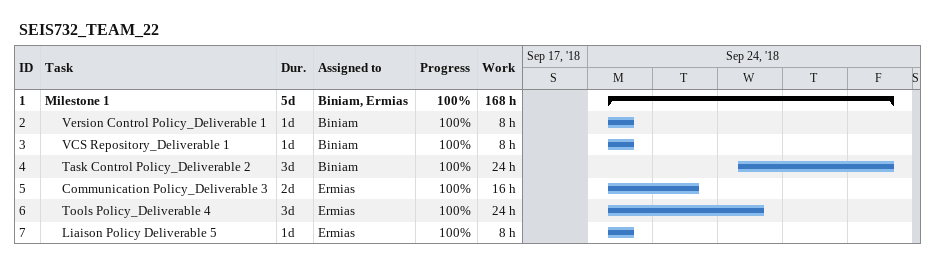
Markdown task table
SEIS732_TEAM_22

| ID | Level | Task | Duration | Start | Finish | Resources | % complete | Work (h) |
|---|---|---|---|---|---|---|---|---|
| 1 | 1 | **Milestone 1** | 5d | 2018-09-24 | 2018-09-28 | Biniam, Ermias | 100 | 168 |
| 2 | 2 | Version Control Policy_Deliverable 1 | 1d | 2018-09-24 | 2018-09-24 | Biniam | 100 | 8 |
| 3 | 2 | VCS Repository_Deliverable 1 | 1d | 2018-09-24 | 2018-09-24 | Biniam | 100 | 8 |
| 4 | 2 | Task Control Policy_Deliverable 2 | 3d | 2018-09-26 | 2018-09-28 | Biniam | 100 | 24 |
| 5 | 2 | Communication Policy_Deliverable 3 | 2d | 2018-09-24 | 2018-09-25 | Ermias | 100 | 16 |
| 6 | 2 | Tools Policy_Deliverable 4 | 3d | 2018-09-24 | 2018-09-26 | Ermias | 100 | 24 |
| 7 | 2 | Liaison Policy Deliverable 5 | 1d | 2018-09-24 | 2018-09-24 | Ermias | 100 | 8 |
